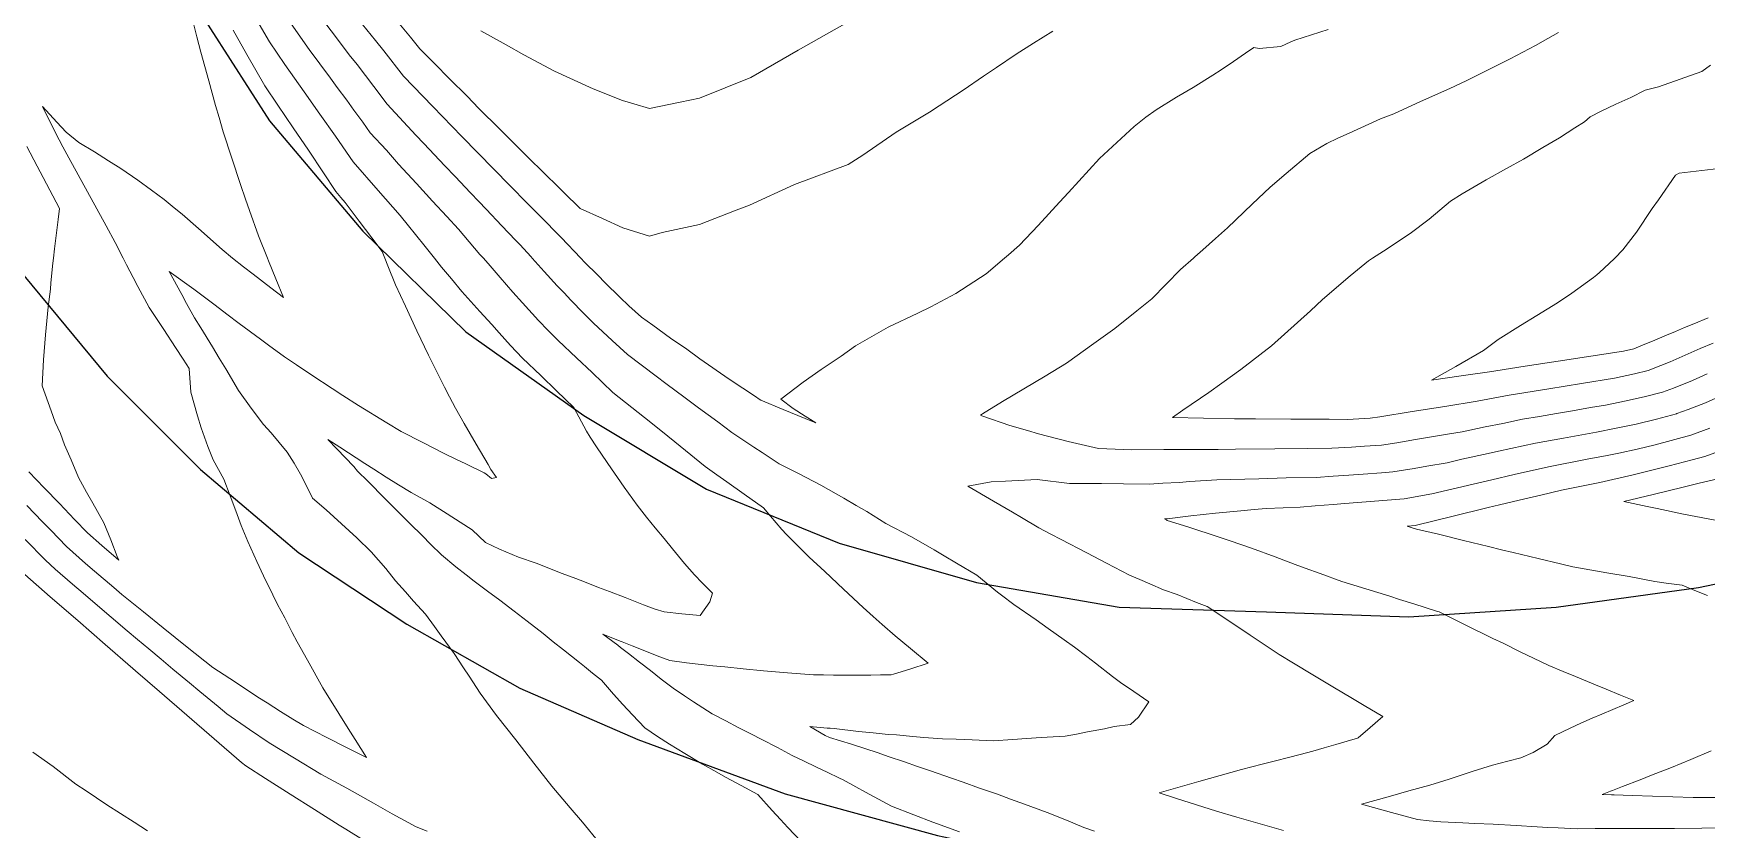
# Model space of a CAD drawing. Header units: inches. Extents: x 11351264 to 11356330, y 6702313 to 6706468.
# Drawn here: x 11355487 to 11355827.6, y 6704883.7 to 6705045.8 of the extents above; entities that cross this region are included whole.
import ezdxf

# ---------------------------------------------------------------- set-up
doc = ezdxf.new("R2010")
doc.units = ezdxf.units.IN
doc.header["$MEASUREMENT"] = 0
doc.layers.add('Shumate_Contours_clip1', color=7, linetype='Continuous', lineweight=0)
doc.layers.add('Shumate_Streets_clip1', color=7, linetype='Continuous')

msp = doc.modelspace()

# ---------------------------------------------------------------- linework, layer by layer
at = {"layer": 'Shumate_Contours_clip1'}
for points, elevation in [([(11355531.97, 6705049.3), (11355535.03, 6705044.06), (11355538.17, 6705039.46), (11355542.07, 6705033.89), (11355545.27, 6705029.35), (11355548.46, 6705024.82), (11355552.07, 6705019.63), (11355557.17, 6705013.79), (11355560.14, 6705010.39), (11355561.64, 6705008.69), (11355563.31, 6705006.6), (11355564.78, 6705004.84), (11355566.7, 6705002.4), (11355568.62, 6705000), (11355570.06, 6704998.19), (11355572.06, 6704995.81), (11355574.21, 6704993.25), (11355577.86, 6704989.19), (11355580.27, 6704986.51), (11355581.78, 6704984.81), (11355584.11, 6704982.22), (11355586.56, 6704979.68), (11355590.26, 6704976.12), (11355593.48, 6704972.99), (11355596.97, 6704969.61), (11355599.54, 6704964.8), (11355600.32, 6704963.59), (11355601.63, 6704961.58), (11355602.77, 6704959.88), (11355604.64, 6704957.15), (11355605.88, 6704955.37), (11355607.23, 6704953.42), (11355609.85, 6704949.7), (11355611.76, 6704947.32), (11355613.55, 6704945.11), (11355615.36, 6704942.92), (11355617.07, 6704940.86), (11355619.55, 6704937.89), (11355621.56, 6704935.56), (11355623.13, 6704933.93), (11355625.19, 6704931.81), (11355624.65, 6704930.03), (11355622.71, 6704927.26), (11355618.95, 6704927.63), (11355615.35, 6704928.02), (11355613.57, 6704928.54), (11355611.17, 6704929.46), (11355607.46, 6704930.92), (11355604.23, 6704932.17), (11355602.04, 6704933), (11355598.8, 6704934.24), (11355596.86, 6704934.98), (11355594.44, 6704935.91), (11355591.91, 6704936.91), (11355589.32, 6704937.95), (11355585.7, 6704939.18), (11355581.88, 6704940.8), (11355579.02, 6704942.16), (11355576.29, 6704944.72), (11355573.81, 6704946.28), (11355571.21, 6704947.94), (11355567.65, 6704950.19), (11355563.85, 6704952.29), (11355561.32, 6704953.87), (11355558.78, 6704955.46), (11355556.24, 6704957.08), (11355554.46, 6704958.22), (11355549.34, 6704961.52), (11355546.9, 6704963.1), (11355548.7, 6704961.21), (11355552.16, 6704957.61), (11355552.93, 6704956.66), (11355555.02, 6704954.61), (11355558.56, 6704951.01), (11355561.08, 6704948.49), (11355563.61, 6704945.99), (11355566.14, 6704943.49), (11355567.83, 6704941.8), (11355570.04, 6704939.6), (11355572.99, 6704937.16), (11355575.06, 6704935.52), (11355576.67, 6704934.27), (11355579.43, 6704932.25), (11355581.92, 6704930.4), (11355584.84, 6704928.14), (11355587.48, 6704926.09), (11355590.71, 6704923.6), (11355592.81, 6704921.94), (11355594.9, 6704920.28), (11355598.14, 6704917.69), (11355599.14, 6704916.91), (11355600.79, 6704915.56), (11355602.59, 6704914.1), (11355605.05, 6704911.25), (11355606.97, 6704909.13), (11355608.93, 6704907.05), (11355611.47, 6704904.39), (11355614.04, 6704902.67), (11355616.45, 6704901.11), (11355619.6, 6704899.16), (11355623.16, 6704897.01), (11355626.08, 6704895.36), (11355627.86, 6704894.33), (11355631.06, 6704892.64), (11355634.45, 6704890.84), (11355637.38, 6704887.55), (11355639.05, 6704885.74), (11355640.53, 6704884.1), (11355643.29, 6704881.29)], 1398), ([(11355544.5, 6705050.3), (11355548.64, 6705044.84), (11355551.27, 6705041.41), (11355552.85, 6705039.42), (11355556.23, 6705034.98), (11355558.97, 6705031.35), (11355564.82, 6705025.07), (11355566.46, 6705023.39), (11355570.69, 6705018.83), (11355572.8, 6705016.67), (11355575.98, 6705013.32), (11355577.64, 6705011.55), (11355579.17, 6705009.97), (11355582.36, 6705006.62), (11355585.14, 6705003.65), (11355585.98, 6705002.77), (11355588.27, 6705000.27), (11355588.51, 6705000), (11355590.94, 6704997.33), (11355593.61, 6704994.4), (11355594.99, 6704992.95), (11355596.37, 6704991.48), (11355598.95, 6704988.81), (11355601, 6704986.79), (11355604.8, 6704983.28), (11355607.88, 6704980.42), (11355613.75, 6704975.99), (11355615.75, 6704974.53), (11355619.63, 6704971.56), (11355622.39, 6704969.57), (11355626.29, 6704966.71), (11355629.16, 6704964.55), (11355633.66, 6704961.56), (11355635.36, 6704960.44), (11355638.8, 6704958.13), (11355642.73, 6704956.15), (11355647.27, 6704953.78), (11355651.97, 6704951.16), (11355654.5, 6704949.64), (11355656.62, 6704948.45), (11355660.53, 6704946.03), (11355665.73, 6704943.3), (11355670.35, 6704940.66), (11355672.39, 6704939.44), (11355674.93, 6704937.95), (11355679.05, 6704935.45), (11355683.23, 6704932.04), (11355684.06, 6704931.4), (11355686.59, 6704929.53), (11355691.11, 6704926.39), (11355693.57, 6704924.65), (11355696.85, 6704922.31), (11355698.92, 6704920.82), (11355701.41, 6704918.94), (11355703.21, 6704917.54), (11355706.68, 6704914.85), (11355708.3, 6704913.65), (11355711.04, 6704911.78), (11355714.09, 6704909.7), (11355711.94, 6704906.56), (11355710.35, 6704905.09), (11355706.99, 6704904.7), (11355705.03, 6704904.18), (11355701.59, 6704903.56), (11355699.31, 6704903.14), (11355697.02, 6704902.7), (11355692.11, 6704902.47), (11355689.18, 6704902.22), (11355686.4, 6704902.01), (11355682.34, 6704901.78), (11355678.08, 6704901.93), (11355674.83, 6704902.07), (11355672.08, 6704902.17), (11355668.27, 6704902.46), (11355665.98, 6704902.65), (11355662.69, 6704902.95), (11355660.97, 6704903.07), (11355657.96, 6704903.37), (11355654.95, 6704903.68), (11355649.99, 6704904.27), (11355649.19, 6704904.31), (11355648.55, 6704904.34), (11355645.02, 6704904.68), (11355648.15, 6704902.82), (11355649.02, 6704902.42), (11355653.55, 6704901.05), (11355656.27, 6704900.2), (11355658.97, 6704899.33), (11355660.96, 6704898.56), (11355664.3, 6704897.46), (11355666.96, 6704896.56), (11355669.62, 6704895.66), (11355673.86, 6704894.17), (11355676.23, 6704893.32), (11355679.59, 6704892.15), (11355683.23, 6704890.89), (11355685.88, 6704889.91), (11355688.78, 6704888.84), (11355693.37, 6704887.16), (11355697.32, 6704885.58), (11355700.86, 6704884.13), (11355703.01, 6704883.36)], 1394), ([(11355560.35, 6705049.08), (11355563.75, 6705045.02), (11355565.63, 6705042.66), (11355568.71, 6705039.58), (11355571.6, 6705036.59), (11355575.31, 6705032.91), (11355577.6, 6705030.56), (11355581.95, 6705026.25), (11355583.61, 6705024.55), (11355588.64, 6705019.59), (11355589.91, 6705018.32), (11355594.86, 6705013.46), (11355598.29, 6705010.1), (11355602.79, 6705008.06), (11355606.93, 6705006.18), (11355612.42, 6705004.51), (11355614.99, 6705005.21), (11355622.6, 6705006.85), (11355630.05, 6705009.79), (11355632.77, 6705010.81), (11355641.9, 6705015), (11355652.85, 6705019.09), (11355655.84, 6705020.96), (11355662.65, 6705025.64), (11355669.41, 6705029.75), (11355671.35, 6705031.02), (11355676.29, 6705034.24), (11355680.42, 6705037.08), (11355683.06, 6705038.85), (11355687.03, 6705041.53), (11355690.55, 6705043.78), (11355694.49, 6705046.21)], 1390), ([(11355519.6, 6705047.49), (11355520.23, 6705045.08), (11355521.04, 6705041.98), (11355522.64, 6705036.1), (11355524.03, 6705031.11), (11355524.74, 6705028.66), (11355525.57, 6705025.7), (11355527.33, 6705020.34), (11355529.1, 6705015.02), (11355530.13, 6705012.03), (11355530.93, 6705009.75), (11355532.8, 6705004.55), (11355534.62, 6705000), (11355534.84, 6704999.44), (11355536.34, 6704995.79), (11355537.89, 6704991.98), (11355535.32, 6704993.98), (11355531.7, 6704996.78), (11355529.74, 6704998.27), (11355527.51, 6705000), (11355527.46, 6705000.04), (11355525.35, 6705001.75), (11355520.58, 6705006.02), (11355517.23, 6705008.96), (11355515.62, 6705010.27), (11355513.6, 6705011.98), (11355511.02, 6705013.86), (11355508.19, 6705015.87), (11355504.73, 6705018.25), (11355502.23, 6705019.85), (11355499.38, 6705021.66), (11355496.2, 6705023.59), (11355493.59, 6705025.65), (11355491.7, 6705027.71), (11355488.78, 6705030.86), (11355490.83, 6705026.77), (11355492.17, 6705024.11), (11355492.92, 6705022.69), (11355494.16, 6705020.45), (11355496.07, 6705016.99), (11355497.97, 6705013.52), (11355499.86, 6705010.05), (11355501.74, 6705006.57), (11355503.57, 6705003.18), (11355505.22, 6705000), (11355505.92, 6704998.65), (11355507.24, 6704996.1), (11355508.19, 6704994.22), (11355510.53, 6704989.99), (11355512, 6704987.73), (11355513.48, 6704985.47), (11355515.87, 6704981.82), (11355517.44, 6704979.45), (11355518.69, 6704977.56), (11355519.01, 6704972.74), (11355520.37, 6704967.92), (11355521.13, 6704965.45), (11355522.49, 6704961.67), (11355523.54, 6704958.94), (11355525.7, 6704955.05), (11355527.01, 6704951.61), (11355528.15, 6704948.61), (11355529.28, 6704945.61), (11355530.63, 6704942.35), (11355532.46, 6704938.26), (11355533.77, 6704935.33), (11355535.73, 6704931.46), (11355536.68, 6704929.54), (11355538.11, 6704926.78), (11355539.66, 6704923.8), (11355540.68, 6704921.9), (11355542.73, 6704918.16), (11355545.87, 6704912.57), (11355549.16, 6704907.29), (11355551.06, 6704904.27), (11355552.47, 6704902.03), (11355554.8, 6704898.35), (11355550.84, 6704900.34), (11355546.71, 6704902.42), (11355541.93, 6704904.86), (11355539.75, 6704906.15), (11355537.24, 6704907.73), (11355534.54, 6704909.5), (11355532.67, 6704910.68), (11355528.1, 6704913.67), (11355523.51, 6704916.7), (11355518.28, 6704920.84), (11355513.37, 6704924.79), (11355509.34, 6704928.03), (11355504.94, 6704931.57), (11355503.32, 6704932.95), (11355499.37, 6704936.28), (11355497.54, 6704937.84), (11355493.7, 6704941.33), (11355490.47, 6704944.66), (11355488.75, 6704946.44), (11355487.24, 6704948), (11355485.64, 6704949.67)], 1402), ([(11355527.6, 6705046.4), (11355530.41, 6705041.48), (11355534.07, 6705035.09), (11355536.73, 6705031.14), (11355539.83, 6705026.56), (11355542.93, 6705021.98), (11355546, 6705017.38), (11355548.5, 6705013.57), (11355549.54, 6705012.38), (11355550.4, 6705011.35), (11355553.29, 6705007.57), (11355555.86, 6705004.12), (11355557.93, 6705001.35), (11355558.48, 6705000), (11355559.09, 6704998.48), (11355560.69, 6704994.57), (11355562.7, 6704990.25), (11355565.04, 6704985.23), (11355567.39, 6704980.26), (11355570.62, 6704973.72), (11355571.65, 6704971.79), (11355572.9, 6704969.49), (11355574.67, 6704966.36), (11355577.12, 6704962.13), (11355579.53, 6704958.02), (11355580.12, 6704956.98), (11355581.22, 6704955.39), (11355580.23, 6704955.14), (11355579.1, 6704956.1), (11355578.71, 6704956.33), (11355574.97, 6704958.12), (11355572.98, 6704959.12), (11355570.6, 6704960.27), (11355566.22, 6704962.47), (11355561.84, 6704964.7), (11355558.88, 6704966.49), (11355553.15, 6704970.05), (11355549.94, 6704972.09), (11355547.81, 6704973.48), (11355543.65, 6704976.23), (11355540.5, 6704978.29), (11355538.05, 6704979.9), (11355534.81, 6704982.28), (11355533.18, 6704983.5), (11355528.85, 6704986.72), (11355526.34, 6704988.63), (11355523.98, 6704990.43), (11355519.6, 6704993.67), (11355514.59, 6704997.31), (11355517.15, 6704992.6), (11355518.15, 6704990.76), (11355519.75, 6704987.88), (11355521.04, 6704985.81), (11355523.44, 6704981.96), (11355524.77, 6704979.69), (11355526.12, 6704977.46), (11355528.71, 6704973.06), (11355531.3, 6704969.51), (11355533.79, 6704966.17), (11355535.34, 6704964.49), (11355538.65, 6704960.51), (11355540.06, 6704958.25), (11355541.34, 6704956.01), (11355543.3, 6704952.17), (11355543.78, 6704951.19), (11355546.53, 6704948.76), (11355549.7, 6704945.92), (11355552.79, 6704943.08), (11355555.73, 6704940.26), (11355558.69, 6704936.83), (11355560.7, 6704934.3), (11355562.71, 6704932.08), (11355564.37, 6704930.18), (11355566.76, 6704927.53), (11355568.6, 6704925.02), (11355569.98, 6704923.16), (11355572.61, 6704919.54), (11355574.51, 6704916.64), (11355575.65, 6704914.9), (11355577.91, 6704911.46), (11355581.23, 6704906.92), (11355585.16, 6704901.93), (11355586.98, 6704899.6), (11355588.85, 6704897.23), (11355592.52, 6704892.51), (11355596.26, 6704888.09), (11355598.72, 6704885.17), (11355602.09, 6704881.16)], 1400), ([(11355539.42, 6705047.69), (11355543.12, 6705042.46), (11355547.45, 6705036.65), (11355548.79, 6705034.77), (11355550.74, 6705032.16), (11355552.17, 6705030.15), (11355554.03, 6705027.68), (11355555.55, 6705025.53), (11355558.83, 6705021.98), (11355561.32, 6705019.12), (11355564.95, 6705015.22), (11355568.18, 6705011.65), (11355571.1, 6705008.48), (11355573.47, 6705005.89), (11355577.87, 6705000.79), (11355578.56, 6705000), (11355579.94, 6704998.43), (11355581.97, 6704996.05), (11355584.56, 6704993.11), (11355586.55, 6704990.9), (11355589.82, 6704987.35), (11355591.78, 6704985.28), (11355593.8, 6704983.24), (11355597.55, 6704979.71), (11355600.69, 6704976.73), (11355604.95, 6704972.7), (11355611.36, 6704967.57), (11355615.01, 6704964.67), (11355618.65, 6704961.76), (11355623.72, 6704957.58), (11355626.12, 6704955.89), (11355628.15, 6704954.49), (11355631.7, 6704951.96), (11355635.58, 6704949.19), (11355637.01, 6704947.5), (11355639.32, 6704944.76), (11355640.3, 6704943.76), (11355641.85, 6704942.17), (11355643.4, 6704940.65), (11355644.92, 6704939.18), (11355648.06, 6704936.2), (11355651.87, 6704932.65), (11355655.89, 6704928.91), (11355657.92, 6704927.1), (11355659.76, 6704925.46), (11355662.41, 6704923.11), (11355665.53, 6704920.54), (11355669.16, 6704917.55), (11355665.43, 6704916.36), (11355662.09, 6704915.32), (11355661.63, 6704915.19), (11355659.44, 6704915.16), (11355657.44, 6704915.14), (11355655.11, 6704915.13), (11355652.78, 6704915.13), (11355649.87, 6704915.14), (11355647.83, 6704915.16), (11355645.8, 6704915.18), (11355640.46, 6704915.59), (11355635.63, 6704916.03), (11355631.49, 6704916.42), (11355627.71, 6704916.8), (11355625.32, 6704917.05), (11355619.95, 6704917.61), (11355616.51, 6704918.14), (11355613.97, 6704919.09), (11355611.42, 6704920.07), (11355608.86, 6704921.07), (11355606.81, 6704921.91), (11355606.45, 6704922.06), (11355602.9, 6704923.5), (11355605.93, 6704921.2), (11355606.51, 6704920.75), (11355608.13, 6704919.51), (11355610.36, 6704917.8), (11355612.57, 6704916.07), (11355614.76, 6704914.34), (11355617.21, 6704912.47), (11355619.52, 6704910.95), (11355621.37, 6704909.72), (11355625.15, 6704907.26), (11355627.93, 6704905.82), (11355630.47, 6704904.49), (11355633.02, 6704903.16), (11355635.27, 6704902), (11355638.43, 6704900.4), (11355641.46, 6704898.74), (11355643.86, 6704897.59), (11355646.27, 6704896.46), (11355648.68, 6704895.32), (11355650.94, 6704894.24), (11355651.08, 6704894.18), (11355651.81, 6704893.82), (11355654.41, 6704892.4), (11355656.34, 6704891.34), (11355659.01, 6704889.89), (11355661.69, 6704888.47), (11355666.21, 6704886.68), (11355670.07, 6704885.22), (11355675.5, 6704883.22)], 1396), ([(11355553.96, 6705047.57), (11355556.6, 6705044.32), (11355558.28, 6705042.21), (11355562.33, 6705037.05), (11355568.25, 6705030.9), (11355574.18, 6705024.81), (11355580.71, 6705018.13), (11355583.98, 6705014.79), (11355587.58, 6705011.14), (11355590.04, 6705008.63), (11355594.38, 6705004.21), (11355598.44, 6705000), (11355599.17, 6704999.23), (11355601.84, 6704996.56), (11355603.39, 6704994.98), (11355606.35, 6704992.06), (11355608.17, 6704990.32), (11355610.75, 6704987.98), (11355613.07, 6704986.37), (11355616.69, 6704983.74), (11355620.01, 6704981.46), (11355622.65, 6704979.55), (11355628.64, 6704975.41), (11355634.17, 6704971.7), (11355634.54, 6704971.44), (11355635.03, 6704971.12), (11355639.63, 6704969.22), (11355644.12, 6704967.38), (11355646.26, 6704966.5), (11355644.11, 6704967.84), (11355641.64, 6704969.39), (11355639.13, 6704971.3), (11355643.7, 6704974.78), (11355647.33, 6704977.37), (11355651.43, 6704980.06), (11355654.35, 6704982.14), (11355660.98, 6704985.95), (11355667.05, 6704988.8), (11355669.65, 6704990.1), (11355674.76, 6704992.8), (11355680.91, 6704996.8), (11355684.68, 6705000), (11355685.5, 6705000.69), (11355687.76, 6705002.65), (11355691.56, 6705006.66), (11355695.89, 6705011.39), (11355697.73, 6705013.38), (11355704.01, 6705020.29), (11355711.08, 6705026.85), (11355713.42, 6705028.71), (11355715.57, 6705030.18), (11355719.69, 6705032.78), (11355723.07, 6705034.78), (11355727.1, 6705037.25), (11355728.77, 6705038.36), (11355731.28, 6705040.06), (11355733.77, 6705041.78), (11355735.43, 6705042.92), (11355736.52, 6705042.67), (11355740.97, 6705043.13), (11355742.99, 6705044.07), (11355743.78, 6705044.38), (11355750.61, 6705046.54)], 1392), ([(11355578.06, 6705046.27), (11355583.19, 6705043.44), (11355586.81, 6705041.4), (11355593.08, 6705038.09), (11355600.95, 6705034.5), (11355606.91, 6705032.1), (11355609.18, 6705031.41), (11355612.4, 6705030.47), (11355618.66, 6705031.75), (11355622.58, 6705032.56), (11355633.05, 6705036.77), (11355642.69, 6705042.38), (11355652.62, 6705047.98)], 1388), ([(11355827.77, 6704976.47), (11355824.73, 6704975.09), (11355820.89, 6704973.58), (11355818.63, 6704972.74), (11355815.2, 6704971.85), (11355811.27, 6704970.96), (11355807.03, 6704970.1), (11355804, 6704969.61), (11355800.33, 6704968.95), (11355797.07, 6704968.42), (11355793.62, 6704967.79), (11355790.14, 6704967.22), (11355786.15, 6704966.38), (11355782.57, 6704965.69), (11355777.88, 6704964.67), (11355775.26, 6704964.25), (11355771.23, 6704963.55), (11355768.35, 6704963.09), (11355764.59, 6704962.45), (11355761.43, 6704961.95), (11355757.95, 6704961.72), (11355755.34, 6704961.56), (11355751.31, 6704961.31), (11355746.33, 6704961.29), (11355739.73, 6704961.19), (11355731.73, 6704961.16), (11355728.15, 6704961.08), (11355717.1, 6704961.05), (11355710.62, 6704961.02), (11355703.8, 6704961.29), (11355697.67, 6704962.7), (11355691.62, 6704964.23), (11355689.33, 6704964.96), (11355685.73, 6704965.94), (11355680.26, 6704967.86), (11355680.06, 6704967.89), (11355679.76, 6704968.03), (11355680.18, 6704968.3), (11355684.26, 6704970.84), (11355688.61, 6704973.42), (11355692.98, 6704975.97), (11355697.27, 6704978.61), (11355702.86, 6704982.63), (11355707.14, 6704985.67), (11355711.6, 6704989.27), (11355714.64, 6704991.71), (11355720.53, 6704997.69), (11355723.15, 6705000), (11355723.45, 6705000.27), (11355725.09, 6705001.71), (11355727.63, 6705004.02), (11355730.05, 6705006.21), (11355735.08, 6705010.98), (11355738.77, 6705014.48), (11355742.05, 6705017.27), (11355746.86, 6705021.31), (11355750.31, 6705023.33), (11355752.57, 6705024.41), (11355754.86, 6705025.45), (11355761.21, 6705028.4), (11355763.98, 6705029.42), (11355769.37, 6705031.92), (11355775.35, 6705034.55), (11355778.69, 6705036.11), (11355787.62, 6705040.6), (11355792.79, 6705043.34), (11355795.3, 6705044.74), (11355797.48, 6705045.97)], 1394), ([(11355828.98, 6704982.7), (11355826.35, 6704981.61), (11355822.67, 6704979.98), (11355820.19, 6704978.94), (11355818.28, 6704978.16), (11355815.74, 6704977.13), (11355812.96, 6704976.46), (11355808.87, 6704975.59), (11355802.19, 6704974.51), (11355795.51, 6704973.43), (11355787.44, 6704972.14), (11355780.93, 6704970.88), (11355774.31, 6704969.82), (11355767.69, 6704968.77), (11355761.09, 6704967.74), (11355759.1, 6704967.45), (11355754.48, 6704967.19), (11355750.81, 6704967.23), (11355742.98, 6704967.23), (11355735.79, 6704967.34), (11355731.52, 6704967.34), (11355718.86, 6704967.6), (11355721, 6704969.07), (11355726.25, 6704972.69), (11355728.9, 6704974.59), (11355732.82, 6704977.33), (11355739.02, 6704982.16), (11355746.98, 6704989.32), (11355749.39, 6704991.58), (11355755.06, 6704996.41), (11355758.79, 6704999.45), (11355759.63, 6705000), (11355761.84, 6705001.45), (11355767.29, 6705005.03), (11355771.13, 6705007.98), (11355775.47, 6705011.62), (11355777.86, 6705013.1), (11355782.72, 6705015.98), (11355786.9, 6705018.28), (11355790.38, 6705020.2), (11355794.31, 6705022.56), (11355797.7, 6705024.54), (11355800.82, 6705026.58), (11355802.79, 6705027.76), (11355803.95, 6705028.81), (11355806.19, 6705029.91), (11355809.17, 6705031.36), (11355812.18, 6705032.73), (11355815.15, 6705034.19), (11355817.83, 6705034.88), (11355826.65, 6705038.02), (11355828.42, 6705039.3)], 1396), ([(11355485.63, 6705022.75), (11355487.74, 6705018.72), (11355488.93, 6705016.44), (11355492.23, 6705010.1), (11355491.98, 6705007.89), (11355491.6, 6705004.6), (11355491.27, 6705001.89), (11355491.03, 6705000), (11355490.91, 6704999.01), (11355490.48, 6704994.96), (11355490.43, 6704993.73), (11355489.93, 6704990.1), (11355489.43, 6704984.38), (11355488.99, 6704979.35), (11355488.75, 6704974), (11355490.57, 6704968.95), (11355491.38, 6704966.65), (11355492.44, 6704964.33), (11355493.3, 6704961.99), (11355494.63, 6704958.95), (11355496.15, 6704955.39), (11355497.74, 6704952.39), (11355499.06, 6704950.11), (11355501.31, 6704946.17), (11355502.69, 6704942.65), (11355504.01, 6704939.31), (11355504.33, 6704938.56), (11355503.86, 6704938.93), (11355503.79, 6704938.99), (11355500.89, 6704941.55), (11355497.98, 6704944.13), (11355495.35, 6704946.84), (11355492.24, 6704950.06), (11355489.13, 6704953.29), (11355486.02, 6704956.51)], 1404), ([(11355827.98, 6704987.89), (11355825.05, 6704986.67), (11355823.16, 6704985.89), (11355821.28, 6704985.1), (11355819.49, 6704984.33), (11355816.61, 6704983.13), (11355814.72, 6704982.34), (11355812.82, 6704981.55), (11355810.72, 6704981.09), (11355804.05, 6704980.06), (11355797.39, 6704979.04), (11355790.72, 6704978.02), (11355784.71, 6704977.11), (11355783.91, 6704976.96), (11355777.68, 6704976.04), (11355771.64, 6704975.15), (11355776.55, 6704977.95), (11355782.18, 6704981.24), (11355785.17, 6704983.46), (11355789.73, 6704986.34), (11355793.07, 6704988.31), (11355797.26, 6704990.93), (11355800.18, 6704992.88), (11355804.61, 6704996.05), (11355805.26, 6704996.61), (11355805.82, 6704997.08), (11355808.83, 6704999.87), (11355808.96, 6705000), (11355810.56, 6705001.69), (11355813.39, 6705005.31), (11355816.53, 6705010.12), (11355817.83, 6705011.89), (11355821.31, 6705016.89), (11355822.03, 6705017.29), (11355831.3, 6705018.42)], 1398), ([(11355832.83, 6704972.98), (11355827.41, 6704970.56), (11355823.9, 6704969.18), (11355821.57, 6704968.36), (11355821.53, 6704968.34), (11355817.44, 6704967.22), (11355813.32, 6704966.23), (11355809.25, 6704965.4), (11355805.19, 6704964.6), (11355798.46, 6704963.37), (11355792.82, 6704962.35), (11355785.28, 6704960.74), (11355783.14, 6704960.24), (11355777.77, 6704959.08), (11355774.79, 6704958.38), (11355770.65, 6704957.67), (11355768.12, 6704957.23), (11355763.74, 6704956.49), (11355761.46, 6704956.31), (11355757.68, 6704956.05), (11355754.78, 6704955.84), (11355751.6, 6704955.63), (11355748.11, 6704955.37), (11355742.01, 6704955.27), (11355736.44, 6704955.08), (11355727.89, 6704954.86), (11355722.42, 6704954.55), (11355720.23, 6704954.36), (11355716.94, 6704954.23), (11355714.18, 6704954), (11355708.92, 6704954.08), (11355704.4, 6704954.13), (11355700.47, 6704954.17), (11355697.94, 6704954.16), (11355691.33, 6704954.94), (11355684.85, 6704954.62), (11355681.97, 6704954.46), (11355677.23, 6704953.59), (11355682.43, 6704950.55), (11355686.28, 6704948.29), (11355688.12, 6704947.21), (11355691.68, 6704945.1), (11355694.11, 6704943.84), (11355696.22, 6704942.71), (11355701.42, 6704940.04), (11355705.44, 6704937.92), (11355710.14, 6704935.5), (11355712.21, 6704934.61), (11355714.27, 6704933.71), (11355717.05, 6704932.5), (11355719.8, 6704931.52), (11355723.8, 6704929.94), (11355725.96, 6704929.1), (11355729.76, 6704926.56), (11355734.67, 6704923.28), (11355740.63, 6704919.3), (11355743.49, 6704917.58), (11355747.45, 6704915.2), (11355751.5, 6704912.77), (11355755.54, 6704910.36), (11355757.91, 6704908.95), (11355761.71, 6704906.68), (11355759.16, 6704904.5), (11355756.68, 6704902.4), (11355756.57, 6704902.3), (11355754.45, 6704901.69), (11355752.12, 6704901.02), (11355749.79, 6704900.35), (11355747.45, 6704899.68), (11355744.85, 6704898.99), (11355742.52, 6704898.36), (11355739.86, 6704897.7), (11355737.12, 6704897), (11355735.04, 6704896.46), (11355732.9, 6704895.9), (11355728.57, 6704894.71), (11355724.25, 6704893.5), (11355719.94, 6704892.26), (11355716.2, 6704891.15), (11355719.72, 6704890), (11355723.79, 6704888.71), (11355727.87, 6704887.45), (11355731.97, 6704886.21), (11355734.86, 6704885.39), (11355737.7, 6704884.59), (11355741.49, 6704883.5)], 1392), ([(11355828.3, 6704965.4), (11355824.41, 6704963.97), (11355817.18, 6704962), (11355813.47, 6704961.1), (11355809.76, 6704960.32), (11355807.39, 6704959.86), (11355803.34, 6704959.07), (11355795.46, 6704957.54), (11355788.47, 6704955.95), (11355783.9, 6704954.9), (11355780.08, 6704954.01), (11355771.67, 6704952.03), (11355766.05, 6704951.04), (11355760, 6704950.57), (11355753.95, 6704950.09), (11355751.57, 6704949.88), (11355747.91, 6704949.6), (11355744.86, 6704949.33), (11355737.97, 6704949.08), (11355735.52, 6704948.82), (11355732.79, 6704948.6), (11355727.67, 6704948.08), (11355722.62, 6704947.53), (11355717.78, 6704946.93), (11355717.23, 6704946.92), (11355717.72, 6704946.65), (11355717.82, 6704946.61), (11355721.98, 6704945.29), (11355724.04, 6704944.61), (11355726.33, 6704943.87), (11355730.65, 6704942.44), (11355734.96, 6704941), (11355739.8, 6704939.21), (11355743.89, 6704937.64), (11355745.87, 6704936.93), (11355748.94, 6704935.81), (11355753.33, 6704934.2), (11355758.24, 6704932.69), (11355763.14, 6704931.18), (11355765.08, 6704930.56), (11355768.01, 6704929.65), (11355772.66, 6704928.15), (11355772.85, 6704928.1), (11355773.19, 6704928.02), (11355778.45, 6704925.4), (11355784.13, 6704922.61), (11355786.18, 6704921.61), (11355789.81, 6704919.84), (11355792.36, 6704918.61), (11355795.5, 6704917.09), (11355798.42, 6704915.87), (11355800.91, 6704914.85), (11355804.99, 6704913.16), (11355807.19, 6704912.26), (11355810.12, 6704911.08), (11355812.84, 6704909.97), (11355810.77, 6704909.09), (11355808.53, 6704908.13), (11355806.3, 6704907.21), (11355804.34, 6704906.39), (11355802.04, 6704905.37), (11355799.82, 6704904.34), (11355796.71, 6704902.85), (11355795.15, 6704901.06), (11355792.3, 6704899.41), (11355789.8, 6704898.28), (11355787.17, 6704897.62), (11355784.01, 6704896.82), (11355780.09, 6704895.55), (11355775.21, 6704893.95), (11355771.27, 6704892.76), (11355767.02, 6704891.57), (11355762.77, 6704890.39), (11355757.38, 6704888.89), (11355763.44, 6704887.19), (11355768.76, 6704885.76), (11355771.11, 6704885.5), (11355773.5, 6704885.26), (11355778.03, 6704885.06), (11355780.46, 6704884.96), (11355784.14, 6704884.79), (11355788.87, 6704884.49), (11355793.13, 6704884.22), (11355795.27, 6704884.12), (11355797.38, 6704884.02), (11355801.27, 6704883.85), (11355804.96, 6704883.88), (11355807.87, 6704883.89), (11355812.7, 6704883.91), (11355815.93, 6704883.92), (11355821.09, 6704883.88), (11355826.65, 6704883.95), (11355832.21, 6704884.03)], 1390), ([(11355830.07, 6704960.66), (11355827.28, 6704959.61), (11355824.71, 6704958.96), (11355820.01, 6704957.71), (11355815.14, 6704956.54), (11355812.65, 6704955.94), (11355805.86, 6704954.37), (11355801.46, 6704953.47), (11355798.07, 6704952.79), (11355793.85, 6704951.77), (11355790.61, 6704951.03), (11355785.43, 6704949.77), (11355783.17, 6704949.24), (11355775.75, 6704947.43), (11355768.54, 6704945.64), (11355768.35, 6704945.61), (11355766.69, 6704945.47), (11355767.91, 6704945.04), (11355768.57, 6704944.84), (11355773.02, 6704943.8), (11355778.12, 6704942.57), (11355783.21, 6704941.34), (11355785.86, 6704940.67), (11355788.27, 6704940.08), (11355793.33, 6704938.9), (11355797.89, 6704937.81), (11355800.36, 6704937.2), (11355803.84, 6704936.57), (11355807.29, 6704935.97), (11355811.84, 6704935.19), (11355817.11, 6704934.21), (11355819.4, 6704933.87), (11355822.65, 6704933.42), (11355825.6, 6704932.25), (11355827.78, 6704931.32)], 1388), ([(11355830.21, 6704955.17), (11355826.13, 6704954.19), (11355822.87, 6704953.37), (11355816.73, 6704951.92), (11355810.78, 6704950.51), (11355815.53, 6704949.47), (11355817.57, 6704949.03), (11355822.96, 6704947.91), (11355830.43, 6704946.5)], 1386), ([(11355567.1, 6704883.35), (11355564.85, 6704884.24), (11355560.03, 6704886.92), (11355556.21, 6704889.09), (11355550.74, 6704892.09), (11355545.48, 6704894.97), (11355540.09, 6704898.22), (11355534.93, 6704901.36), (11355530.97, 6704904.05), (11355526.33, 6704907.26), (11355524.57, 6704908.75), (11355520.84, 6704911.8), (11355518.74, 6704913.58), (11355515.35, 6704916.37), (11355512.94, 6704918.41), (11355510.45, 6704920.46), (11355508.14, 6704922.4), (11355506.04, 6704924.12), (11355502.8, 6704926.9), (11355500.46, 6704928.89), (11355497.07, 6704931.81), (11355494.88, 6704933.68), (11355491.37, 6704936.71), (11355489.43, 6704938.52), (11355485.26, 6704942.77)], 1400), ([(11355554.16, 6704881.52), (11355550.59, 6704883.8), (11355549.19, 6704884.61), (11355544.21, 6704887.77), (11355539.22, 6704890.93), (11355534.23, 6704894.11), (11355530.22, 6704896.68), (11355529.3, 6704897.33), (11355523.73, 6704902.15), (11355518.16, 6704906.97), (11355512.59, 6704911.8), (11355507.73, 6704916.03), (11355507.16, 6704916.51), (11355501.57, 6704921.37), (11355495.98, 6704926.23), (11355490.39, 6704931.1), (11355485.23, 6704935.59)], 1398), ([(11355510.2, 6704883.44), (11355507.47, 6704885.18), (11355501.9, 6704888.75), (11355497.68, 6704891.55), (11355495.56, 6704892.93), (11355490.95, 6704896.52), (11355486.85, 6704899.48)], 1396), ([(11355828.59, 6704899.69), (11355824.45, 6704897.99), (11355820.45, 6704896.32), (11355816.42, 6704894.74), (11355814.11, 6704893.85), (11355810.48, 6704892.44), (11355808.44, 6704891.65), (11355808.06, 6704891.5), (11355806.38, 6704890.85), (11355808.25, 6704890.76), (11355808.5, 6704890.76), (11355808.82, 6704890.75), (11355812.49, 6704890.61), (11355816.62, 6704890.46), (11355820.75, 6704890.34), (11355824.9, 6704890.23), (11355830.37, 6704890.2)], 1388)]:
    msp.add_lwpolyline(points, dxfattribs=dict(at, elevation=elevation))
at = {"layer": 'Shumate_Streets_clip1'}
for points in [[(11355519, 6705053), (11355535, 6705028), (11355554, 6705005.5), (11355575, 6704985), (11355599, 6704968), (11355624, 6704953), (11355651, 6704942), (11355679, 6704934), (11355708, 6704929), (11355738, 6704928), (11355767, 6704927), (11355797, 6704929), (11355826, 6704933), (11355855, 6704939)], [(11355457, 6705040.5), (11355471, 6705018.5), (11355485, 6704996.5), (11355502, 6704976), (11355521, 6704957), (11355541, 6704940), (11355563, 6704925.5), (11355586, 6704912.5), (11355610, 6704902), (11355640, 6704891), (11355671, 6704882.5), (11355702, 6704876), (11355734, 6704872.5), (11355766, 6704871), (11355797, 6704872.5), (11355829, 6704876)]]:
    msp.add_lwpolyline(points, dxfattribs=at)

doc.saveas('drawing.dxf')
